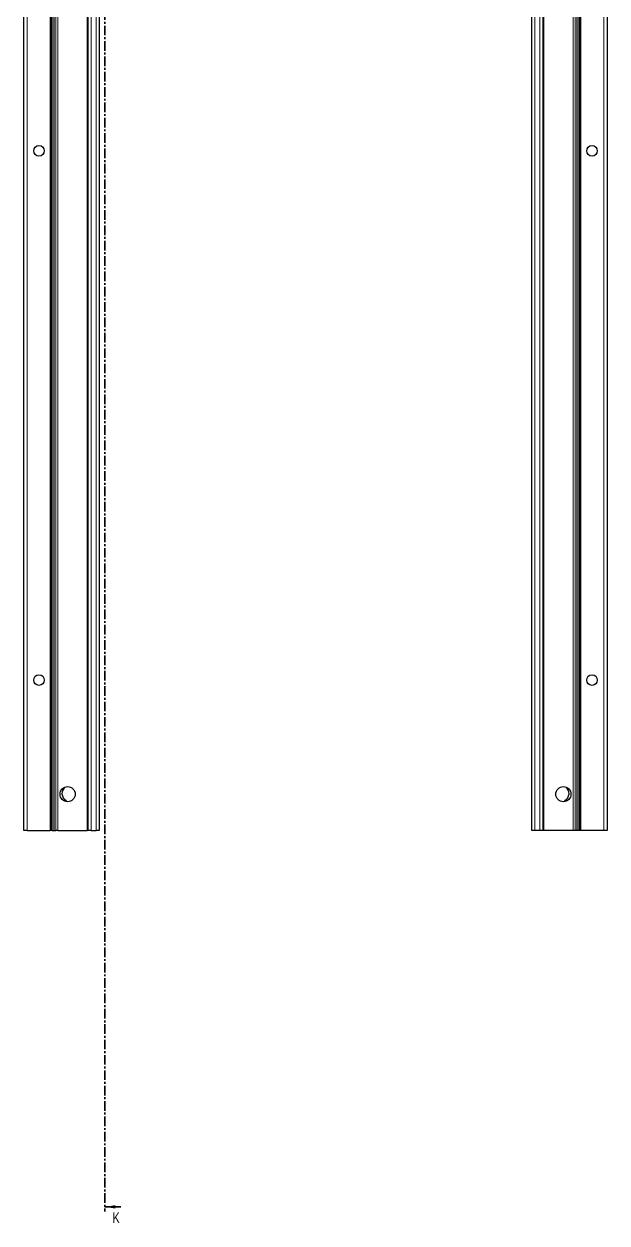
# Model space of a CAD drawing. Header units: millimetres. Extents: x -199 to 3800, y -1647 to 1507.
# Drawn here: x 1677 to 2063, y -1111 to -318 of the extents above; entities that cross this region are included whole.
import ezdxf

# ---------------------------------------------------------------- set-up
doc = ezdxf.new("R2010")
doc.units = ezdxf.units.MM
doc.linetypes.add('CENTER', pattern=[10.16, 6.35, -1.27, 1.27, -1.27])
doc.styles.add('SLDTEXTSTYLE0', font='TXT', dxfattribs={"width": 0.75})

msp = doc.modelspace()

# ---------------------------------------------------------------- linework, layer by layer
at = {"color": 7, "linetype": 'CENTER', "lineweight": 35}
msp.add_line((1730.86, 1499.09), (1730.86, -1103.67), dxfattribs=at)
at = {"color": 7, "linetype": 'Continuous', "lineweight": 25}
for p, q in [((1677.43, -851.79), (1677.43, 447.21)), ((1697.22, 447.21), (1697.22, -851.79)), ((1697.26, 447.21), (1697.26, -851.79)), ((1719.93, -851.79), (1719.93, 447.21)), ((1727.13, 447.21), (1727.13, -851.79)), ((2013.13, -851.79), (2013.13, 447.21)), ((2020.33, 447.21), (2020.33, -851.79)), ((2043, -851.79), (2043, 447.21)), ((2043.04, -851.79), (2043.04, 447.21)), ((2062.83, 447.21), (2062.83, -851.79)), ((1695.43, -326.54), (1695.43, -278.04)), ((2044.83, -278.04), (2044.83, -326.54)), ((1695.49, -326.65), (1695.43, -326.54)), ((1695.43, -326.54), (1695.43, -328.04)), ((1695.43, -328.04), (1695.49, -327.94)), ((1695.43, -376.54), (1695.43, -328.04)), ((1695.49, -327.94), (1695.49, -326.65)), ((2044.83, -326.54), (2044.77, -326.65)), ((2044.77, -326.65), (2044.77, -327.94)), ((2044.77, -327.94), (2044.83, -328.04)), ((2044.83, -328.04), (2044.83, -326.54)), ((2044.83, -328.04), (2044.83, -376.54)), ((1695.49, -376.65), (1695.43, -376.54)), ((1695.43, -376.54), (1695.43, -378.04)), ((1695.43, -378.04), (1695.49, -377.94)), ((1695.43, -426.54), (1695.43, -378.04)), ((1695.49, -377.94), (1695.49, -376.65)), ((2044.83, -376.54), (2044.77, -376.65)), ((2044.77, -376.65), (2044.77, -377.94)), ((2044.77, -377.94), (2044.83, -378.04)), ((2044.83, -378.04), (2044.83, -376.54)), ((2044.83, -378.04), (2044.83, -426.54)), ((1695.49, -426.65), (1695.43, -426.54)), ((1695.43, -426.54), (1695.43, -428.04)), ((1695.43, -428.04), (1695.49, -427.94)), ((1695.43, -476.54), (1695.43, -428.04)), ((1695.49, -427.94), (1695.49, -426.65)), ((2044.83, -426.54), (2044.77, -426.65)), ((2044.77, -426.65), (2044.77, -427.94)), ((2044.77, -427.94), (2044.83, -428.04)), ((2044.83, -428.04), (2044.83, -426.54)), ((2044.83, -428.04), (2044.83, -476.54)), ((1695.49, -476.65), (1695.43, -476.54)), ((1695.43, -476.54), (1695.43, -478.04)), ((1695.43, -478.04), (1695.49, -477.94)), ((1695.43, -526.54), (1695.43, -478.04)), ((1695.49, -477.94), (1695.49, -476.65)), ((2044.83, -476.54), (2044.77, -476.65)), ((2044.77, -476.65), (2044.77, -477.94)), ((2044.77, -477.94), (2044.83, -478.04)), ((2044.83, -478.04), (2044.83, -476.54)), ((2044.83, -478.04), (2044.83, -526.54)), ((1695.49, -526.65), (1695.43, -526.54)), ((1695.43, -526.54), (1695.43, -528.04)), ((1695.43, -528.04), (1695.49, -527.94)), ((1695.43, -576.54), (1695.43, -528.04)), ((1695.49, -527.94), (1695.49, -526.65)), ((2044.83, -526.54), (2044.77, -526.65)), ((2044.77, -526.65), (2044.77, -527.94)), ((2044.77, -527.94), (2044.83, -528.04)), ((2044.83, -528.04), (2044.83, -526.54)), ((2044.83, -528.04), (2044.83, -576.54)), ((1695.49, -576.65), (1695.43, -576.54)), ((1695.43, -576.54), (1695.43, -578.04)), ((1695.43, -578.04), (1695.49, -577.94)), ((1695.43, -626.54), (1695.43, -578.04)), ((1695.49, -577.94), (1695.49, -576.65)), ((2044.83, -576.54), (2044.77, -576.65)), ((2044.77, -576.65), (2044.77, -577.94)), ((2044.77, -577.94), (2044.83, -578.04)), ((2044.83, -578.04), (2044.83, -576.54)), ((2044.83, -578.04), (2044.83, -626.54)), ((1695.49, -626.65), (1695.43, -626.54)), ((1695.43, -626.54), (1695.43, -628.04)), ((1695.43, -628.04), (1695.49, -627.94)), ((1695.43, -676.54), (1695.43, -628.04)), ((1695.49, -627.94), (1695.49, -626.65)), ((2044.83, -626.54), (2044.77, -626.65)), ((2044.77, -626.65), (2044.77, -627.94)), ((2044.77, -627.94), (2044.83, -628.04)), ((2044.83, -628.04), (2044.83, -626.54)), ((2044.83, -628.04), (2044.83, -676.54)), ((1695.49, -676.65), (1695.43, -676.54)), ((1695.43, -676.54), (1695.43, -678.04)), ((1695.43, -678.04), (1695.49, -677.94)), ((1695.43, -726.54), (1695.43, -678.04)), ((1695.49, -677.94), (1695.49, -676.65)), ((2044.83, -676.54), (2044.77, -676.65)), ((2044.77, -676.65), (2044.77, -677.94)), ((2044.77, -677.94), (2044.83, -678.04)), ((2044.83, -678.04), (2044.83, -676.54)), ((2044.83, -678.04), (2044.83, -726.54)), ((1695.49, -726.65), (1695.43, -726.54)), ((1695.43, -726.54), (1695.43, -728.04)), ((1695.43, -728.04), (1695.49, -727.94)), ((1695.43, -776.54), (1695.43, -728.04)), ((1695.49, -727.94), (1695.49, -726.65)), ((2044.83, -726.54), (2044.77, -726.65)), ((2044.77, -726.65), (2044.77, -727.94)), ((2044.77, -727.94), (2044.83, -728.04)), ((2044.83, -728.04), (2044.83, -726.54)), ((2044.83, -728.04), (2044.83, -776.54)), ((1695.49, -776.65), (1695.43, -776.54)), ((1695.43, -776.54), (1695.43, -778.04)), ((1695.49, -777.94), (1695.49, -776.65)), ((2044.83, -776.54), (2044.77, -776.65)), ((2044.77, -776.65), (2044.77, -777.94)), ((2044.83, -778.04), (2044.83, -776.54)), ((1695.43, -778.04), (1695.49, -777.94)), ((1695.43, -826.54), (1695.43, -778.04)), ((2044.77, -777.94), (2044.83, -778.04)), ((2044.83, -778.04), (2044.83, -826.54)), ((1695.49, -826.65), (1695.43, -826.54)), ((1695.43, -826.54), (1695.43, -828.04)), ((1695.43, -828.04), (1695.49, -827.94)), ((1695.43, -851.79), (1695.43, -828.04)), ((1695.49, -827.94), (1695.49, -826.65)), ((1705.48, -832.73), (1705.48, -832.32)), ((2034.78, -832.32), (2034.78, -832.73)), ((2044.83, -826.54), (2044.77, -826.65)), ((2044.77, -826.65), (2044.77, -827.94)), ((2044.77, -827.94), (2044.83, -828.04)), ((2044.83, -828.04), (2044.83, -826.54)), ((2044.83, -828.04), (2044.83, -851.79)), ((1679.43, -851.79), (1677.43, -851.79)), ((1679.43, -851.79), (1694.78, -851.79)), ((1695.43, -851.79), (1694.78, -851.79)), ((1696.02, -851.79), (1695.43, -851.79)), ((1696.02, -851.79), (1697.22, -851.79)), ((1697.22, -851.79), (1697.26, -851.79)), ((1697.26, -851.79), (1698.46, -851.79)), ((1699.88, -851.79), (1698.46, -851.79)), ((1699.88, -851.79), (1719.28, -851.79)), ((1719.93, -851.79), (1719.28, -851.79)), ((1721.93, -851.79), (1719.93, -851.79)), ((1721.93, -851.79), (1725.13, -851.79)), ((1727.13, -851.79), (1725.13, -851.79)), ((2015.13, -851.79), (2013.13, -851.79)), ((2018.33, -851.79), (2015.13, -851.79)), ((2020.33, -851.79), (2018.33, -851.79)), ((2020.98, -851.79), (2020.33, -851.79)), ((2040.38, -851.79), (2020.98, -851.79)), ((2041.8, -851.79), (2040.38, -851.79)), ((2043, -851.79), (2041.8, -851.79)), ((2043.04, -851.79), (2043, -851.79)), ((2044.24, -851.79), (2043.04, -851.79)), ((2044.83, -851.79), (2044.24, -851.79)), ((2045.48, -851.79), (2044.83, -851.79)), ((2060.83, -851.79), (2045.48, -851.79)), ((2062.83, -851.79), (2060.83, -851.79))]:
    msp.add_line(p, q, dxfattribs=at)
at = {"color": 8, "linetype": 'Continuous', "lineweight": 18}
for p, q in [((1679.43, 447.21), (1679.43, -851.79)), ((1694.78, -851.79), (1694.78, 447.21)), ((1696.02, 447.21), (1696.02, -851.79)), ((1698.46, -851.79), (1698.46, 447.21)), ((1699.88, 447.21), (1699.88, -851.79)), ((1719.28, -851.79), (1719.28, 447.21)), ((1721.93, 447.21), (1721.93, -851.79)), ((1725.13, -851.79), (1725.13, 447.21)), ((2015.13, 447.21), (2015.13, -851.79)), ((2018.33, -851.79), (2018.33, 447.21)), ((2020.98, 447.21), (2020.98, -851.79)), ((2040.38, -851.79), (2040.38, 447.21)), ((2041.8, 447.21), (2041.8, -851.79)), ((2044.24, -851.79), (2044.24, 447.21)), ((2045.48, 447.21), (2045.48, -851.79)), ((2060.83, -851.79), (2060.83, 447.21))]:
    msp.add_line(p, q, dxfattribs=at)
at = {"color": 7, "linetype": 'Continuous', "lineweight": 35}
msp.add_line((1741.5, -1100.67), (1730.86, -1100.67), dxfattribs=at)
at = {"color": 7, "linetype": 'Continuous', "lineweight": 25}
for centre, radius in [((1687.33, -402.29), 3.5), ((2052.93, -402.29), 3.5), ((1687.33, -752.29), 3.5), ((2052.93, -752.29), 3.5), ((1706.28, -827.79), 5), ((2033.98, -827.79), 5)]:
    msp.add_circle(centre, radius, dxfattribs=at)
for centre, radius, start, end in [((1707.78, -827.29), 5.25, 126.18914, 240.85926), ((2032.48, -827.29), 5.25, 299.14074, 53.81087), ((1704.98, -832.32), 0.5, 0, 60.85926), ((2035.28, -832.32), 0.5, 119.14074, 180)]:
    msp.add_arc(centre, radius, start, end, dxfattribs=at)
at = {"color": 7, "linetype": 'Continuous', "lineweight": 35}
msp.add_solid([(1730.86, -1100.67), (1737.86, -1101.79), (1737.86, -1099.55)], dxfattribs=at)

# ---------------------------------------------------------------- texts
at = {"color": 7, "linetype": 'Continuous', "insert": (1736.02, -1104.36), "char_height": 7, "attachment_point": 1, "style": 'SLDTEXTSTYLE0'}
msp.add_mtext('K', dxfattribs=at)

doc.saveas('drawing.dxf')
